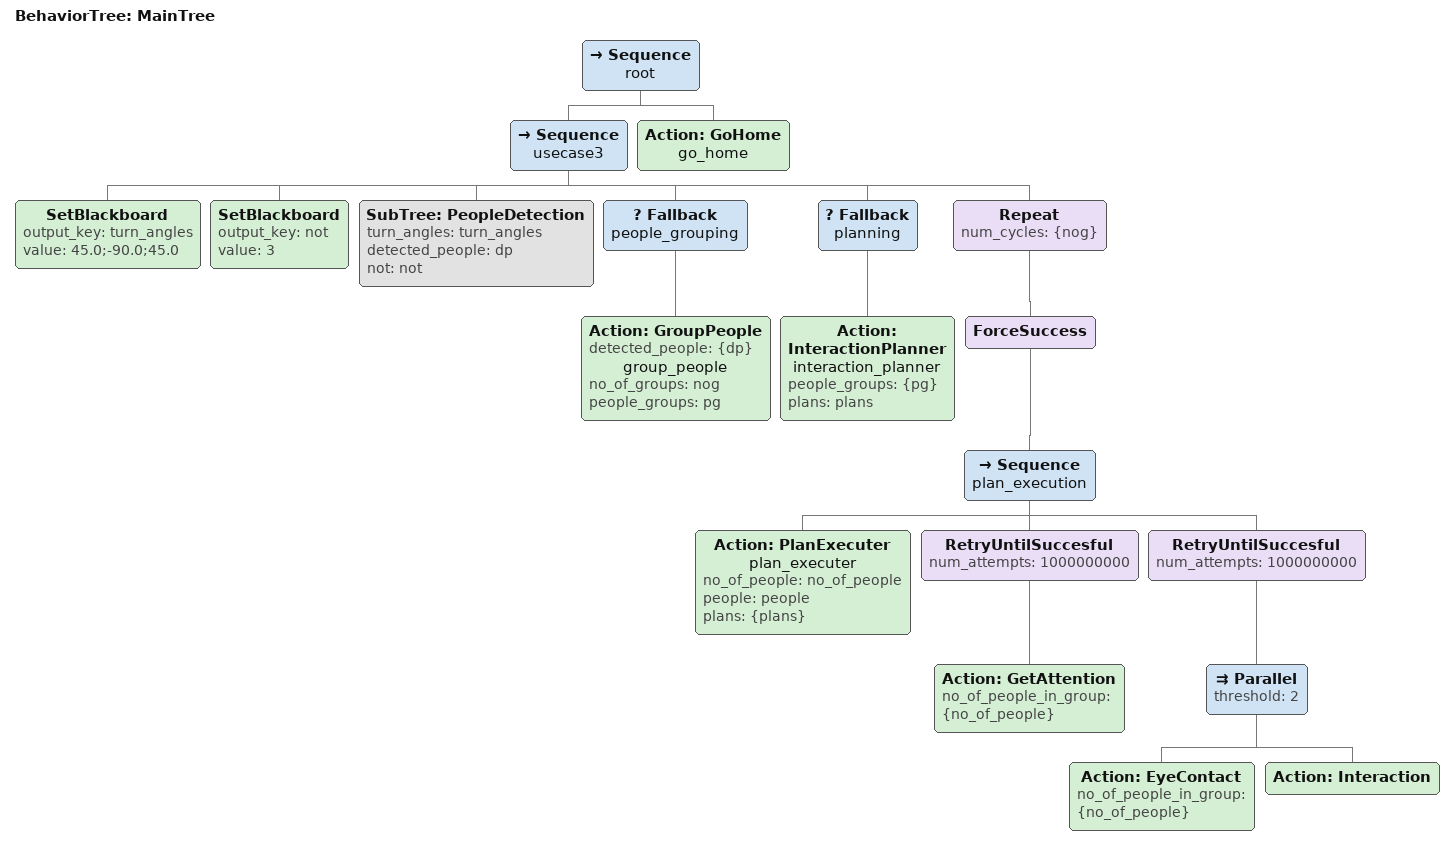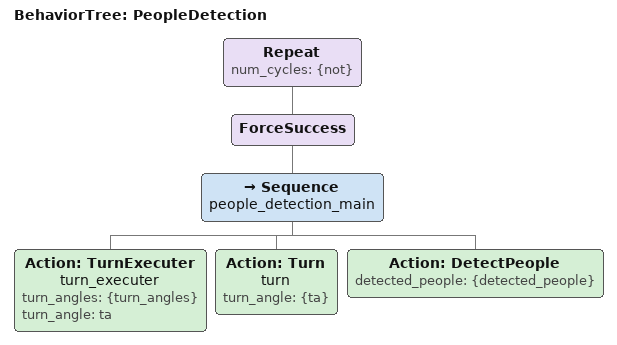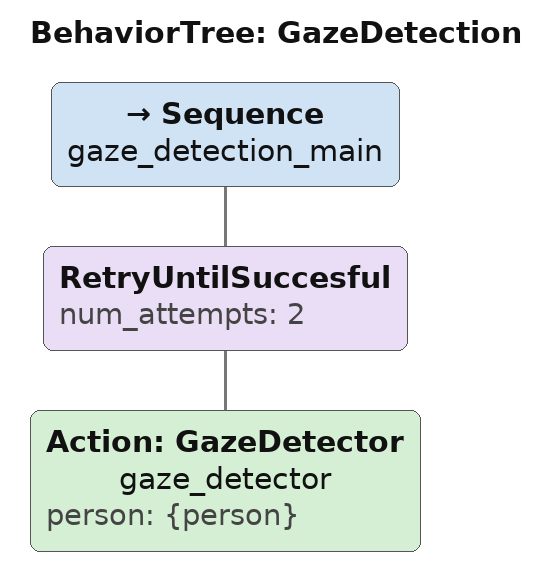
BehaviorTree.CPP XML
<?xml version="1.0"?>
<root main_tree_to_execute="MainTree">
    <BehaviorTree ID="MainTree">
        <Sequence name="root">
            <Sequence name="usecase3">
                <SetBlackboard output_key="turn_angles" value="45.0;-90.0;45.0" />
                <SetBlackboard output_key="not" value="3" />
                <SubTree ID="PeopleDetection" turn_angles="turn_angles" detected_people="dp" not="not"/>
                <Fallback name="people_grouping">
                    <Action ID="GroupPeople" detected_people="{dp}" name="group_people" no_of_groups="nog" people_groups="pg"/>
                </Fallback>
                <Fallback name="planning">
                    <Action ID="InteractionPlanner" name="interaction_planner" people_groups="{pg}" plans="plans"/>
                </Fallback>
                <Repeat num_cycles="{nog}">
                    <ForceSuccess>
                        <Sequence name="plan_execution">
                            <Action ID="PlanExecuter" name="plan_executer" no_of_people="no_of_people"  people="people" plans="{plans}"/>
                            <RetryUntilSuccesful num_attempts="1000000000">
                                <Action ID="GetAttention" no_of_people_in_group="{no_of_people}"/>
                            </RetryUntilSuccesful>
                            <RetryUntilSuccesful num_attempts="1000000000">
                                <Parallel threshold="2">
                                    <Action ID="EyeContact" no_of_people_in_group="{no_of_people}"/>
                                    <Action ID="Interaction"/>
                                </Parallel>
                            </RetryUntilSuccesful>
                        </Sequence>
                    </ForceSuccess>
                </Repeat>
            </Sequence>
            <Action ID="GoHome" name="go_home"/>
        </Sequence>
    </BehaviorTree>

     <BehaviorTree ID="PeopleDetection">
        <Repeat num_cycles="{not}">
            <ForceSuccess>
                <Sequence name="people_detection_main">
                    <Action ID="TurnExecuter" name="turn_executer" turn_angles="{turn_angles}" turn_angle="ta"/>
                    <Action ID="Turn" name="turn" turn_angle="{ta}" />
                    <Action ID="DetectPeople" detected_people="{detected_people}"/>
                </Sequence>
            </ForceSuccess>
        </Repeat>
    </BehaviorTree>

    <BehaviorTree ID="GazeDetection">
        <Sequence name="gaze_detection_main">
            <RetryUntilSuccesful num_attempts="2">
                <Action ID="GazeDetector" name="gaze_detector" person="{person}" />
            </RetryUntilSuccesful>
        </Sequence>
    </BehaviorTree>
</root>
